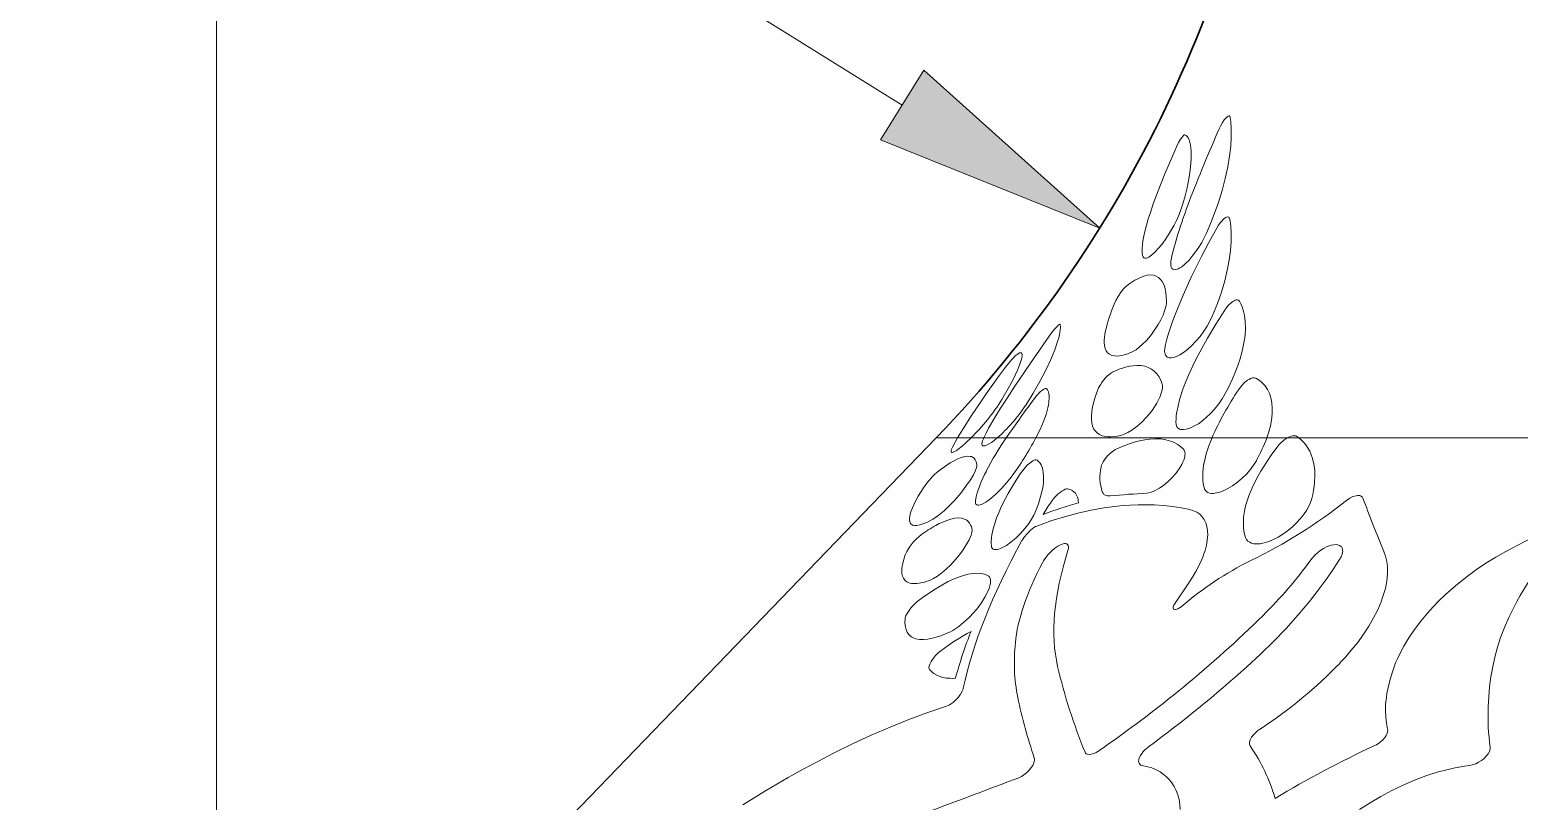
# Model space of a CAD drawing. Extents: x 5 to 409, y 5 to 583.
# Drawn here: x 95.83 to 114.74, y 357.45 to 367.24 of the extents above; entities that cross this region are included whole.
import ezdxf

# ---------------------------------------------------------------- set-up
doc = ezdxf.new("R2010")
doc.units = 0
for name, color, linetype, lineweight in [('DETAIL', 3, 'Continuous', 25), ('DIMENSIONS', 2, 'Continuous', 25), ('OUTLINE', 7, 'Continuous', 70)]:
    doc.layers.add(name, color=color, linetype=linetype, lineweight=lineweight)

msp = doc.modelspace()

# ---------------------------------------------------------------- linework, layer by layer
at = {"layer": 'DETAIL', "lineweight": 13}
msp.add_line((154.956, 362.062), (107.334, 362.062), dxfattribs=at)
at = {"layer": 'DIMENSIONS', "lineweight": 13}
msp.add_line((98.197, 348.157), (98.197, 386.028), dxfattribs=at)
at = {"layer": 'DIMENSIONS', "lineweight": 13, "ltscale": 0.326139}
msp.add_line((106.903, 366.287), (95.825, 373.177), dxfattribs=at)
at = {"layer": 'DIMENSIONS', "lineweight": 13}
msp.add_lwpolyline([(106.628, 365.844), (109.411, 364.726), (107.178, 366.729)], close=True, dxfattribs=at)
msp.add_solid([(106.628, 365.844), (109.411, 364.726), (106.628, 365.844), (107.178, 366.729)], dxfattribs=at)
at = {"layer": 'OUTLINE', "lineweight": 13, "ltscale": 0.001297}
msp.add_line((111.068, 366.127), (111.075, 366.076), dxfattribs=at)
at = {"layer": 'OUTLINE', "lineweight": 30, "ltscale": 0.217677}
msp.add_line((107.334, 362.062), (101.285, 355.799), dxfattribs=at)
at = {"layer": 'OUTLINE', "lineweight": 13, "ltscale": 0.003331}
msp.add_line((107.542, 361.945), (107.606, 362.062), dxfattribs=at)
at = {"layer": 'OUTLINE', "lineweight": 13, "ltscale": 0.000300906}
msp.add_line((107.934, 362.051), (107.939, 362.062), dxfattribs=at)
at = {"layer": 'OUTLINE', "lineweight": 13, "ltscale": 0.000829384}
msp.add_line((111.913, 362.081), (111.94, 362.062), dxfattribs=at)
at = {"layer": 'OUTLINE', "lineweight": 13, "ltscale": 0.008134}
msp.add_line((110.544, 360.223), (110.361, 359.954), dxfattribs=at)
at = {"layer": 'OUTLINE', "lineweight": 13}
for points in [[(110.93, 365.986), (110.95, 366.027), (110.971, 366.066), (110.992, 366.098), (111.011, 366.122), (111.028, 366.139), (111.042, 366.147), (111.054, 366.149), (111.059, 366.146), (111.063, 366.142), (111.068, 366.127)], [(111.075, 366.076), (111.081, 365.983), (111.081, 365.878), (111.074, 365.763), (111.059, 365.637), (111.036, 365.501), (111.005, 365.356), (110.964, 365.201), (110.914, 365.039), (110.87, 364.916), (110.821, 364.79), (110.766, 364.661)], [(110.363, 365.707), (110.386, 365.758), (110.413, 365.81), (110.438, 365.853), (110.461, 365.885), (110.474, 365.899), (110.484, 365.908), (110.489, 365.91), (110.491, 365.91), (110.494, 365.91)], [(110.494, 365.91), (110.511, 365.9), (110.525, 365.885), (110.538, 365.865), (110.546, 365.847), (110.553, 365.827), (110.565, 365.779), (110.57, 365.742), (110.573, 365.701), (110.574, 365.656), (110.573, 365.606), (110.565, 365.497), (110.547, 365.372), (110.52, 365.234), (110.496, 365.135), (110.468, 365.032)], [(109.956, 364.376), (109.951, 364.418), (109.95, 364.465), (109.954, 364.518), (109.96, 364.561), (109.967, 364.607), (109.983, 364.681), (110.004, 364.762), (110.027, 364.841), (110.054, 364.924), (110.091, 365.031), (110.133, 365.144), (110.183, 365.275), (110.238, 365.412), (110.363, 365.707)], [(110.468, 365.032), (110.447, 364.968), (110.419, 364.897), (110.386, 364.823), (110.355, 364.761), (110.32, 364.699), (110.282, 364.635), (110.241, 364.574), (110.199, 364.518), (110.158, 364.469), (110.112, 364.419), (110.07, 364.382), (110.034, 364.357), (110.019, 364.349), (110.005, 364.345), (109.986, 364.343), (109.972, 364.348), (109.962, 364.359), (109.956, 364.376)], [(111.062, 364.84), (111.074, 364.752), (111.08, 364.656), (111.079, 364.552), (111.07, 364.439), (111.054, 364.318), (111.03, 364.189), (110.998, 364.054), (110.956, 363.913), (110.905, 363.767), (110.845, 363.616), (110.841, 363.609)], [(110.898, 364.725), (110.921, 364.763), (110.94, 364.79), (110.96, 364.815), (110.977, 364.833), (110.993, 364.847), (111.014, 364.86), (111.031, 364.866), (111.045, 364.865), (111.051, 364.862), (111.056, 364.856), (111.059, 364.849), (111.062, 364.84)], [(110.246, 363.247), (110.264, 363.316), (110.285, 363.388), (110.336, 363.539), (110.398, 363.701), (110.469, 363.872), (110.522, 363.99), (110.578, 364.111), (110.64, 364.237), (110.704, 364.365), (110.798, 364.544), (110.898, 364.725)], [(110.766, 364.661), (110.738, 364.602), (110.706, 364.542), (110.669, 364.481), (110.629, 364.422), (110.587, 364.367), (110.546, 364.319), (110.497, 364.271), (110.452, 364.234), (110.43, 364.22), (110.409, 364.209), (110.393, 364.202), (110.378, 364.198), (110.357, 364.197), (110.34, 364.202), (110.327, 364.214), (110.318, 364.231), (110.315, 364.246), (110.313, 364.263), (110.315, 364.304), (110.322, 364.344)], [(109.97, 364.115), (110.015, 364.126), (110.057, 364.13), (110.095, 364.126), (110.129, 364.115), (110.159, 364.098), (110.185, 364.073), (110.204, 364.048), (110.22, 364.019), (110.233, 363.987), (110.241, 363.96), (110.248, 363.93), (110.257, 363.865), (110.259, 363.791)], [(109.594, 363.759), (109.615, 363.805), (109.645, 363.858), (109.685, 363.916), (109.714, 363.953), (109.742, 363.982), (109.757, 363.994)], [(110.259, 363.791), (110.258, 363.769), (110.254, 363.744), (110.24, 363.686), (110.215, 363.621), (110.187, 363.562), (110.153, 363.5), (110.113, 363.437), (110.068, 363.375), (110.034, 363.334), (110, 363.295), (109.956, 363.25), (109.914, 363.212), (109.873, 363.182), (109.847, 363.166), (109.824, 363.153)], [(111.184, 363.799), (111.203, 363.764), (111.22, 363.726), (111.234, 363.684), (111.243, 363.65), (111.25, 363.615), (111.259, 363.538), (111.262, 363.454), (111.256, 363.364), (111.243, 363.267), (111.221, 363.164), (111.191, 363.055), (111.15, 362.936), (111.098, 362.813), (111.036, 362.687), (110.965, 362.558)], [(110.999, 363.684), (111.023, 363.716), (111.048, 363.746), (111.085, 363.78), (111.102, 363.793), (111.118, 363.803), (111.133, 363.809), (111.146, 363.813), (111.161, 363.814), (111.173, 363.81), (111.184, 363.799)], [(108.91, 363.5), (108.913, 363.466), (108.91, 363.424), (108.901, 363.374), (108.89, 363.331), (108.877, 363.284), (108.841, 363.178), (108.791, 363.058), (108.728, 362.924), (108.652, 362.778), (108.566, 362.629), (108.467, 362.471)], [(108.769, 363.352), (108.812, 363.411), (108.844, 363.451), (108.873, 363.482), (108.888, 363.496), (108.899, 363.503), (108.904, 363.505), (108.906, 363.505), (108.909, 363.503), (108.91, 363.5)], [(110.841, 363.609), (110.811, 363.545), (110.775, 363.48), (110.732, 363.415), (110.685, 363.351), (110.632, 363.288), (110.577, 363.231), (110.526, 363.185), (110.476, 363.146), (110.428, 363.116), (110.385, 363.094), (110.349, 363.082), (110.318, 363.077), (110.291, 363.079), (110.28, 363.082), (110.269, 363.087), (110.26, 363.094), (110.253, 363.102), (110.246, 363.114), (110.241, 363.126), (110.237, 363.142), (110.235, 363.16), (110.237, 363.2), (110.246, 363.247)], [(110.378, 362.262), (110.38, 362.303), (110.384, 362.347), (110.391, 362.394), (110.401, 362.443), (110.426, 362.545), (110.46, 362.654), (110.498, 362.757), (110.543, 362.865), (110.594, 362.977), (110.636, 363.064), (110.682, 363.152), (110.778, 363.326), (110.884, 363.504), (110.999, 363.684)], [(107.939, 362.062), (107.968, 362.121), (108.001, 362.185), (108.08, 362.322), (108.153, 362.44), (108.234, 362.568), (108.325, 362.706), (108.531, 363.009), (108.769, 363.352)], [(109.824, 363.153), (109.754, 363.125), (109.721, 363.115), (109.69, 363.107), (109.662, 363.103), (109.635, 363.1), (109.597, 363.102), (109.563, 363.11), (109.535, 363.124), (109.512, 363.143), (109.494, 363.169), (109.481, 363.199), (109.473, 363.234), (109.469, 363.273), (109.469, 363.304), (109.472, 363.337), (109.477, 363.377), (109.485, 363.42)], [(108.338, 363.104), (108.362, 363.122), (108.382, 363.135), (108.393, 363.14), (108.403, 363.143), (108.415, 363.141), (108.423, 363.134), (108.426, 363.12), (108.426, 363.102), (108.422, 363.079), (108.414, 363.047), (108.402, 363.01), (108.366, 362.921), (108.315, 362.813), (108.249, 362.689), (108.168, 362.549)], [(108.139, 362.859), (108.213, 362.958), (108.291, 363.053), (108.327, 363.093), (108.338, 363.104)], [(109.575, 362.897), (109.66, 362.934), (109.7, 362.948), (109.739, 362.96), (109.789, 362.972), (109.836, 362.979), (109.881, 362.982), (109.934, 362.98), (109.982, 362.972), (110.027, 362.957), (110.068, 362.936), (110.104, 362.908), (110.137, 362.875), (110.162, 362.841), (110.184, 362.802), (110.202, 362.759)], [(107.606, 362.062), (107.69, 362.199), (107.785, 362.346), (107.893, 362.507), (107.971, 362.62), (108.139, 362.859)], [(109.382, 362.664), (109.397, 362.698), (109.419, 362.736), (109.439, 362.765), (109.461, 362.794), (109.486, 362.823), (109.511, 362.85), (109.546, 362.879), (109.575, 362.897)], [(110.202, 362.759), (110.206, 362.745), (110.209, 362.729), (110.209, 362.709), (110.207, 362.688), (110.197, 362.641), (110.178, 362.588), (110.159, 362.547), (110.136, 362.504), (110.108, 362.458), (110.076, 362.412), (110.038, 362.364), (109.997, 362.316), (109.953, 362.271), (109.908, 362.23), (109.864, 362.193), (109.82, 362.161), (109.769, 362.13), (109.721, 362.108), (109.68, 362.094)], [(111.177, 362.678), (111.211, 362.723), (111.251, 362.764), (111.289, 362.794), (111.307, 362.805), (111.325, 362.815), (111.352, 362.823), (111.374, 362.826), (111.392, 362.821)], [(111.392, 362.821), (111.436, 362.795), (111.476, 362.762), (111.511, 362.723), (111.541, 362.678), (111.566, 362.627), (111.584, 362.57), (111.596, 362.507), (111.602, 362.439), (111.6, 362.366), (111.592, 362.287), (111.578, 362.215), (111.559, 362.14), (111.533, 362.062)], [(108.565, 362.54), (108.61, 362.595), (108.657, 362.645), (108.678, 362.664), (108.697, 362.678), (108.711, 362.687), (108.722, 362.691), (108.73, 362.691), (108.735, 362.689)], [(108.735, 362.689), (108.748, 362.671), (108.759, 362.648), (108.766, 362.621), (108.768, 362.599), (108.769, 362.574), (108.766, 362.517)], [(109.68, 362.094), (109.611, 362.081), (109.548, 362.076), (109.519, 362.077), (109.492, 362.079), (109.467, 362.084), (109.444, 362.09), (109.409, 362.105), (109.379, 362.125), (109.354, 362.15), (109.334, 362.179), (109.32, 362.214), (109.31, 362.253), (109.305, 362.295), (109.305, 362.341), (109.31, 362.392), (109.316, 362.432), (109.324, 362.474), (109.349, 362.565), (109.382, 362.664)], [(110.965, 362.558), (110.922, 362.493), (110.87, 362.427), (110.814, 362.366), (110.769, 362.324), (110.722, 362.285), (110.664, 362.243), (110.608, 362.21), (110.556, 362.187), (110.513, 362.173), (110.474, 362.167), (110.457, 362.168), (110.442, 362.17), (110.424, 362.175), (110.409, 362.184), (110.396, 362.196), (110.386, 362.214), (110.38, 362.236), (110.378, 362.262)], [(108.766, 362.517), (108.76, 362.482), (108.753, 362.444), (108.73, 362.361), (108.697, 362.27), (108.654, 362.17), (108.6, 362.062)], [(107.777, 362.062), (107.719, 362.007), (107.664, 361.958), (107.61, 361.916), (107.587, 361.9), (107.568, 361.889), (107.551, 361.881), (107.539, 361.878), (107.53, 361.879), (107.525, 361.884), (107.523, 361.889), (107.523, 361.897), (107.527, 361.912), (107.542, 361.945)], [(108.108, 362.062), (108.07, 362.031), (108.035, 362.005), (108.007, 361.987), (107.982, 361.974), (107.955, 361.963), (107.944, 361.961), (107.935, 361.961), (107.927, 361.963), (107.922, 361.966), (107.918, 361.972), (107.915, 361.98), (107.915, 361.991), (107.917, 362.005), (107.924, 362.026), (107.934, 362.051)], [(109.628, 361.924), (109.686, 361.949), (109.744, 361.972), (109.796, 361.99), (109.847, 362.007), (109.916, 362.025), (109.982, 362.038), (110.046, 362.047), (110.119, 362.052), (110.187, 362.049), (110.251, 362.04), (110.311, 362.023), (110.339, 362.013), (110.365, 362.001), (110.405, 361.978), (110.441, 361.951), (110.474, 361.921)], [(110.736, 361.431), (110.726, 361.481), (110.72, 361.532), (110.719, 361.587), (110.721, 361.629), (110.725, 361.672), (110.731, 361.718), (110.74, 361.765), (110.764, 361.86), (110.796, 361.96), (110.837, 362.062)], [(111.793, 362.062), (111.828, 362.079), (111.86, 362.088), (111.874, 362.09), (111.887, 362.089), (111.901, 362.087), (111.913, 362.081)], [(111.94, 362.062), (111.975, 362.032), (112.008, 361.998), (112.037, 361.961), (112.063, 361.921), (112.078, 361.892), (112.092, 361.862), (112.115, 361.799), (112.131, 361.73), (112.141, 361.656), (112.144, 361.579), (112.14, 361.497), (112.134, 361.448), (112.126, 361.397), (112.116, 361.345), (112.104, 361.292)], [(107.368, 361.646), (107.468, 361.715), (107.513, 361.744), (107.556, 361.769), (107.609, 361.795), (107.657, 361.814), (107.699, 361.826), (107.736, 361.831), (107.768, 361.828), (107.782, 361.825), (107.795, 361.819), (107.815, 361.805), (107.831, 361.785), (107.843, 361.76), (107.851, 361.73)], [(109.428, 361.691), (109.431, 361.706), (109.437, 361.723), (109.456, 361.759), (109.481, 361.796), (109.512, 361.833), (109.547, 361.867), (109.588, 361.9), (109.609, 361.914), (109.628, 361.924)], [(110.474, 361.921), (110.485, 361.906), (110.492, 361.887), (110.495, 361.865), (110.494, 361.847), (110.492, 361.828), (110.486, 361.805), (110.479, 361.781), (110.467, 361.753), (110.453, 361.725), (110.42, 361.669), (110.378, 361.612), (110.331, 361.559), (110.279, 361.508), (110.225, 361.462), (110.17, 361.424), (110.116, 361.394), (110.09, 361.382), (110.065, 361.372), (110.035, 361.364), (110.009, 361.361)], [(111.264, 360.8), (111.255, 360.829), (111.247, 360.859), (111.237, 360.921), (111.235, 360.988), (111.239, 361.058), (111.25, 361.132), (111.26, 361.178), (111.272, 361.225), (111.288, 361.275), (111.306, 361.327), (111.347, 361.429), (111.398, 361.534), (111.457, 361.641), (111.524, 361.748), (111.598, 361.856), (111.679, 361.962)], [(107.851, 361.73), (107.852, 361.716), (107.849, 361.699), (107.843, 361.676), (107.833, 361.65), (107.807, 361.594), (107.769, 361.531), (107.713, 361.448), (107.646, 361.362), (107.567, 361.269), (107.522, 361.222), (107.476, 361.176), (107.435, 361.138), (107.394, 361.103), (107.34, 361.061), (107.293, 361.031)], [(108.035, 360.694), (108.033, 360.725), (108.033, 360.756), (108.036, 360.793), (108.041, 360.831), (108.058, 360.908), (108.082, 360.99), (108.102, 361.046), (108.125, 361.103), (108.152, 361.165), (108.182, 361.229), (108.249, 361.358), (108.327, 361.491), (108.402, 361.608)], [(108.402, 361.608), (108.433, 361.65), (108.469, 361.692), (108.496, 361.719), (108.524, 361.743), (108.561, 361.77), (108.578, 361.778), (108.592, 361.783), (108.606, 361.785), (108.615, 361.781)], [(108.615, 361.781), (108.635, 361.764), (108.653, 361.743), (108.667, 361.719), (108.676, 361.698), (108.684, 361.677), (108.694, 361.628), (108.699, 361.573), (108.698, 361.537), (108.696, 361.498), (108.691, 361.456), (108.683, 361.411), (108.661, 361.318), (108.633, 361.227), (108.597, 361.13)], [(111.4, 361.773), (111.365, 361.716), (111.322, 361.659), (111.274, 361.604), (111.219, 361.55), (111.16, 361.5), (111.099, 361.455), (111.039, 361.419), (110.98, 361.39), (110.951, 361.379), (110.923, 361.37), (110.875, 361.36), (110.853, 361.358), (110.832, 361.358), (110.807, 361.362), (110.785, 361.37), (110.766, 361.382), (110.753, 361.396), (110.743, 361.412), (110.736, 361.431)], [(107.293, 361.031), (107.252, 361.009), (107.214, 360.99), (107.167, 360.971), (107.126, 360.958), (107.09, 360.952), (107.06, 360.951), (107.035, 360.957), (107.025, 360.962), (107.017, 360.968), (107.005, 360.983), (106.998, 361.001), (106.995, 361.023), (106.995, 361.042), (106.998, 361.063), (107.006, 361.098), (107.018, 361.136), (107.033, 361.174), (107.051, 361.215), (107.077, 361.266), (107.107, 361.321), (107.173, 361.429)], [(108.286, 361.563), (108.229, 361.491), (108.166, 361.42), (108.098, 361.352), (108.063, 361.321), (108.029, 361.292), (107.996, 361.267), (107.963, 361.246), (107.935, 361.23), (107.91, 361.219), (107.893, 361.213), (107.878, 361.21), (107.862, 361.21), (107.849, 361.214), (107.839, 361.222), (107.835, 361.229), (107.833, 361.237), (107.832, 361.251), (107.833, 361.266)], [(108.8, 361.257), (108.838, 361.306), (108.86, 361.329), (108.884, 361.351), (108.907, 361.371), (108.932, 361.388), (108.954, 361.401), (108.974, 361.41), (108.99, 361.414), (109.003, 361.414)], [(109.003, 361.414), (109.034, 361.407), (109.061, 361.395), (109.084, 361.379), (109.104, 361.359), (109.118, 361.337), (109.128, 361.312), (109.136, 361.284), (109.139, 361.262), (109.141, 361.237)], [(109.544, 361.327), (109.525, 361.326), (109.508, 361.328), (109.493, 361.331), (109.48, 361.336), (109.465, 361.346), (109.453, 361.36), (109.444, 361.376)], [(112.104, 361.292), (112.088, 361.244), (112.065, 361.194), (112.035, 361.141), (111.999, 361.088), (111.955, 361.034), (111.907, 360.981), (111.854, 360.931), (111.797, 360.884), (111.738, 360.842), (111.678, 360.804), (111.618, 360.773), (111.558, 360.747), (111.501, 360.729), (111.447, 360.719), (111.421, 360.717), (111.397, 360.717), (111.367, 360.72), (111.34, 360.727), (111.316, 360.738), (111.294, 360.754), (111.276, 360.775), (111.264, 360.8)], [(112.543, 361.267), (112.585, 361.296), (112.627, 361.317), (112.648, 361.324), (112.669, 361.329), (112.685, 361.331), (112.701, 361.332), (112.713, 361.33), (112.724, 361.327), (112.737, 361.32), (112.747, 361.31), (112.754, 361.297)], [(107.33, 360.95), (107.374, 360.974), (107.417, 360.994), (107.47, 361.015), (107.52, 361.031), (107.566, 361.042), (107.613, 361.046), (107.655, 361.043), (107.674, 361.039), (107.692, 361.033), (107.708, 361.026), (107.722, 361.017), (107.742, 361), (107.758, 360.98), (107.772, 360.957), (107.781, 360.937), (107.788, 360.916)], [(108.597, 361.13), (108.575, 361.082), (108.546, 361.031), (108.511, 360.978), (108.461, 360.913), (108.405, 360.85), (108.344, 360.791), (108.281, 360.738), (108.227, 360.699), (108.175, 360.67), (108.151, 360.659), (108.129, 360.651), (108.11, 360.647), (108.093, 360.645), (108.074, 360.646), (108.058, 360.652), (108.047, 360.662), (108.038, 360.676), (108.035, 360.694)], [(108.614, 360.944), (108.79, 361.008), (108.963, 361.062), (109.134, 361.108), (109.303, 361.146), (109.469, 361.176), (109.633, 361.197), (109.713, 361.205), (109.794, 361.21), (109.899, 361.214), (110.004, 361.215), (110.108, 361.211), (110.222, 361.203), (110.335, 361.191), (110.447, 361.174), (110.556, 361.152)], [(110.556, 361.152), (110.603, 361.138), (110.644, 361.119), (110.681, 361.093), (110.712, 361.062), (110.738, 361.026), (110.758, 360.984), (110.772, 360.938), (110.78, 360.885), (110.782, 360.828), (110.777, 360.766), (110.766, 360.702), (110.749, 360.635), (110.735, 360.591), (110.719, 360.547), (110.68, 360.457), (110.632, 360.365), (110.59, 360.294), (110.544, 360.223)], [(107.788, 360.916), (107.79, 360.892), (107.787, 360.862), (107.777, 360.828), (107.766, 360.8), (107.753, 360.77), (107.717, 360.705), (107.677, 360.643), (107.63, 360.579), (107.577, 360.515), (107.519, 360.453), (107.464, 360.4), (107.407, 360.35), (107.352, 360.309), (107.302, 360.278), (107.257, 360.257)], [(108.425, 360.761), (108.452, 360.804), (108.488, 360.847), (108.531, 360.89), (108.553, 360.908), (108.575, 360.924), (108.595, 360.936), (108.614, 360.944)], [(106.952, 360.604), (106.961, 360.622), (106.973, 360.643), (107.005, 360.69), (107.044, 360.739), (107.081, 360.778), (107.119, 360.813), (107.142, 360.831)], [(108.683, 360.478), (108.697, 360.503), (108.715, 360.529), (108.756, 360.582), (108.781, 360.608), (108.807, 360.633), (108.843, 360.663), (108.88, 360.688), (108.915, 360.707), (108.946, 360.718), (108.962, 360.721), (108.976, 360.721), (108.985, 360.719), (108.994, 360.716), (109.004, 360.708), (109.011, 360.697), (109.015, 360.682), (109.014, 360.66), (109.008, 360.634)], [(112.093, 360.515), (112.117, 360.545), (112.144, 360.575), (112.175, 360.603), (112.208, 360.629), (112.254, 360.659), (112.301, 360.683), (112.348, 360.7), (112.384, 360.707), (112.417, 360.708), (112.432, 360.706), (112.445, 360.703), (112.458, 360.697), (112.469, 360.69), (112.48, 360.679), (112.489, 360.665), (112.494, 360.649), (112.496, 360.636), (112.497, 360.622), (112.495, 360.606), (112.491, 360.589), (112.478, 360.554), (112.458, 360.518)], [(107.257, 360.257), (107.185, 360.233), (107.12, 360.218), (107.09, 360.214), (107.063, 360.213), (107.023, 360.215), (106.989, 360.223), (106.96, 360.237), (106.936, 360.257), (106.919, 360.281), (106.907, 360.309), (106.9, 360.341), (106.898, 360.377), (106.9, 360.405), (106.903, 360.435), (106.91, 360.47), (106.919, 360.508)], [(112.458, 360.518), (112.38, 360.399), (112.298, 360.281), (112.211, 360.163), (112.144, 360.075), (112.075, 359.988), (111.93, 359.815), (111.777, 359.645), (111.618, 359.479), (111.452, 359.316), (111.281, 359.158)], [(113.02, 360.62), (113.042, 360.56), (113.056, 360.495), (113.064, 360.427), (113.066, 360.356), (113.061, 360.282), (113.051, 360.218), (113.038, 360.152), (113.02, 360.086), (113.003, 360.035), (112.985, 359.984), (112.941, 359.881), (112.889, 359.777), (112.829, 359.674), (112.761, 359.57), (112.687, 359.468), (112.606, 359.367), (112.536, 359.286), (112.462, 359.206)], [(113.169, 359.206), (113.192, 359.259), (113.216, 359.312), (113.272, 359.419), (113.336, 359.525), (113.409, 359.631), (113.488, 359.736), (113.574, 359.838), (113.647, 359.919), (113.723, 359.997), (113.803, 360.074), (113.865, 360.131), (113.928, 360.186), (114.059, 360.291), (114.195, 360.391), (114.316, 360.473), (114.441, 360.549), (114.568, 360.62)], [(114.401, 359.158), (114.427, 359.28), (114.461, 359.405), (114.502, 359.53), (114.55, 359.657), (114.606, 359.784), (114.668, 359.911), (114.708, 359.987), (114.75, 360.064), (114.842, 360.216), (114.941, 360.368), (115.048, 360.518)], [(107.105, 359.994), (107.171, 360.042), (107.236, 360.088), (107.322, 360.144), (107.405, 360.194), (107.486, 360.238), (107.573, 360.278), (107.656, 360.309), (107.697, 360.321), (107.736, 360.331), (107.772, 360.338), (107.806, 360.342), (107.858, 360.345), (107.906, 360.341), (107.949, 360.331), (107.988, 360.316)], [(107.988, 360.316), (108.003, 360.306), (108.014, 360.292), (108.021, 360.274), (108.024, 360.26), (108.025, 360.244), (108.024, 360.224), (108.02, 360.201), (108.007, 360.152), (107.984, 360.098), (107.954, 360.04), (107.914, 359.976), (107.866, 359.911), (107.813, 359.847), (107.752, 359.783), (107.687, 359.723), (107.621, 359.669), (107.584, 359.643), (107.548, 359.62), (107.515, 359.602), (107.483, 359.587)], [(106.94, 359.77), (106.942, 359.784), (106.947, 359.799), (106.965, 359.835), (106.99, 359.873), (107.019, 359.911), (107.054, 359.948), (107.079, 359.973), (107.105, 359.994)], [(110.361, 359.954), (110.35, 359.934), (110.344, 359.915), (110.344, 359.902), (110.349, 359.891), (110.359, 359.885), (110.366, 359.884), (110.375, 359.884), (110.389, 359.887), (110.404, 359.892), (110.424, 359.904), (110.445, 359.919)], [(107.483, 359.587), (107.393, 359.551), (107.348, 359.536), (107.304, 359.524), (107.266, 359.515), (107.23, 359.509), (107.174, 359.504), (107.123, 359.506), (107.078, 359.514), (107.057, 359.52), (107.039, 359.529), (107.022, 359.538), (107.006, 359.55), (106.984, 359.572), (106.966, 359.599), (106.952, 359.629), (106.943, 359.663), (106.94, 359.688), (106.938, 359.714), (106.94, 359.77)], [(107.249, 359.125), (107.245, 359.132), (107.243, 359.141), (107.243, 359.152), (107.245, 359.164), (107.254, 359.191), (107.272, 359.226), (107.296, 359.263), (107.327, 359.3), (107.36, 359.333), (107.394, 359.362)], [(113.066, 358.368), (113.051, 358.443), (113.043, 358.521), (113.04, 358.601), (113.042, 358.683), (113.051, 358.767), (113.058, 358.82), (113.068, 358.874), (113.094, 358.983), (113.128, 359.094), (113.169, 359.206)], [(107.58, 359.013), (107.542, 359.011), (107.506, 359.012), (107.461, 359.015), (107.419, 359.023), (107.381, 359.034), (107.341, 359.05), (107.306, 359.071), (107.275, 359.096), (107.249, 359.125)], [(107.467, 358.658), (107.485, 358.665), (107.503, 358.675), (107.527, 358.689), (107.549, 358.706), (107.585, 358.738), (107.618, 358.774), (107.645, 358.811), (107.666, 358.849), (107.673, 358.867), (107.678, 358.884)], [(104.878, 357.406), (105.167, 357.584), (105.311, 357.669), (105.455, 357.752), (105.647, 357.859), (105.839, 357.962), (106.031, 358.061), (106.271, 358.178), (106.51, 358.288), (106.75, 358.391), (106.989, 358.487), (107.228, 358.576), (107.467, 358.658)], [(111.446, 358.368), (111.418, 358.348), (111.392, 358.325), (111.363, 358.295), (111.34, 358.263), (111.323, 358.23), (111.315, 358.201), (111.313, 358.187), (111.315, 358.174), (111.318, 358.163), (111.323, 358.153)], [(112.893, 358.153), (112.925, 358.169), (112.967, 358.198), (113.005, 358.231), (113.035, 358.266), (113.047, 358.285), (113.056, 358.303), (113.064, 358.326), (113.068, 358.348), (113.066, 358.368)], [(109.225, 358.074), (109.231, 358.063), (109.241, 358.054), (109.258, 358.047), (109.281, 358.044), (109.307, 358.048), (109.337, 358.058), (109.368, 358.072), (109.399, 358.091)], [(110.026, 358.137), (109.984, 358.102), (109.965, 358.082), (109.949, 358.062), (109.929, 358.033), (109.914, 358.003), (109.907, 357.977), (109.905, 357.953), (109.907, 357.942), (109.911, 357.933), (109.92, 357.92), (109.933, 357.911), (109.95, 357.906)], [(114.108, 357.906), (114.146, 357.914), (114.185, 357.927), (114.223, 357.946), (114.259, 357.969), (114.292, 357.994), (114.32, 358.023), (114.343, 358.053), (114.359, 358.082), (114.368, 358.111), (114.37, 358.124), (114.369, 358.137)], [(108.383, 357.75), (108.416, 357.765), (108.449, 357.786), (108.481, 357.811), (108.51, 357.84), (108.529, 357.861), (108.546, 357.883), (108.56, 357.905), (108.571, 357.927), (108.58, 357.953), (108.583, 357.977), (108.581, 357.997)], [(109.95, 357.906), (110.024, 357.889), (110.06, 357.878), (110.094, 357.865), (110.137, 357.845), (110.178, 357.823), (110.216, 357.797), (110.258, 357.763), (110.296, 357.725), (110.329, 357.683), (110.358, 357.638), (110.382, 357.588), (110.403, 357.532), (110.419, 357.473), (110.429, 357.41), (110.433, 357.345)], [(112.711, 357.345), (112.845, 357.432), (112.982, 357.513), (113.122, 357.588), (113.264, 357.656), (113.407, 357.718), (113.551, 357.773), (113.696, 357.819), (113.834, 357.856), (113.904, 357.872), (113.972, 357.885), (114.041, 357.897), (114.108, 357.906)]]:
    msp.add_lwpolyline(points, dxfattribs=at)
at = {"layer": 'OUTLINE', "lineweight": 30}
msp.add_arc((95.825, 373.177), 16, 315.9961, 352.7467, dxfattribs=at)
at = {"layer": 'OUTLINE', "lineweight": 13}
for centre, radius, start, end in [((126.917, 358.832), 17.515, 155.8909, 159.1626), ((115.887, 362.978), 5.731, 158.6775, 166.205), ((110.239, 363.398), 0.766, 110.5963, 128.9585), ((111.47, 362.963), 2.037, 157.0068, 167.032), ((114.519, 360.422), 4.032, 145.9787, 156.0002), ((105.854, 364.011), 2.738, 314.6027, 327.7005), ((106.767, 363.595), 2.037, 311.167, 326.5237), ((120.67, 353.535), 15.086, 143.3534, 145.5833), ((111.507, 359.789), 3.993, 145.3056, 152.3483), ((104.815, 364.107), 4.303, 323.7577, 331.6139), ((109.656, 362.753), 2, 330.648, 339.7793), ((111.999, 361.709), 0.409, 120.2838, 141.6871), ((108.061, 360.829), 1.071, 130.29, 145.9418), ((109.141, 360.993), 1.337, 150.9758, 168.1975), ((110.016, 361.561), 0.602, 167.4775, 197.91), ((111.448, 359.441), 3.211, 145.5658, 149.0917), ((110.375, 356.728), 4.675, 105.3016, 111.0836), ((110.967, 345.14), 16.25, 93.3802, 95.0241), ((108.427, 366.459), 6.625, 296.0025, 308.4107), ((127.145, 366.568), 15.326, 200.1154, 202.8365), ((180.05, 237.406), 139.534, 117.39, 117.98849), ((108.3, 359.216), 1.988, 119.2273, 125.646), ((107.902, 360.227), 1.022, 158.3793, 164.0791), ((113.166, 356.777), 4.156, 116.1977, 130.8901), ((107.609, 363.767), 5.539, 314.4037, 324.0475), ((100.715, 370.764), 15.362, 304.4196, 314.512), ((109.158, 357.029), 2.924, 118.1851, 127.0932), ((113.28, 357.446), 5.912, 158.5647, 164.6292), ((110.613, 359.208), 2.286, 173.6251, 191.0856), ((115.896, 360.806), 7.209, 193.1762, 202.2765), ((99.993, 371.76), 16.918, 306.3716, 311.8501), ((108.282, 363.24), 5.81, 303.0035, 316.0209), ((117.541, 358.545), 3.199, 168.9664, 187.3235), ((115.189, 360.217), 6.971, 191.9913, 198.5688), ((109.364, 356.817), 2.371, 16.4094, 34.2811), ((118.446, 346.173), 13.204, 114.8674, 121.0342), ((69.551, 459.564), 108.968, 289.82041, 290.87666)]:
    msp.add_arc(centre, radius, start, end, dxfattribs=at)
for centre, major_axis, ratio, start_param, end_param in [((125.927, 369.897), (18.032, 12.709), 0.256889, 2.661758, 2.871522), ((112.55, 362.274), (4.053, 3.453), 0.33676, 2.45215, 2.806265), ((122.665, 368.319), (13.56, 9.672), 0.2845, 2.780426, 3.024696)]:
    msp.add_ellipse(centre, major_axis=major_axis, ratio=ratio, start_param=start_param, end_param=end_param, dxfattribs=at)

doc.saveas('drawing.dxf')
